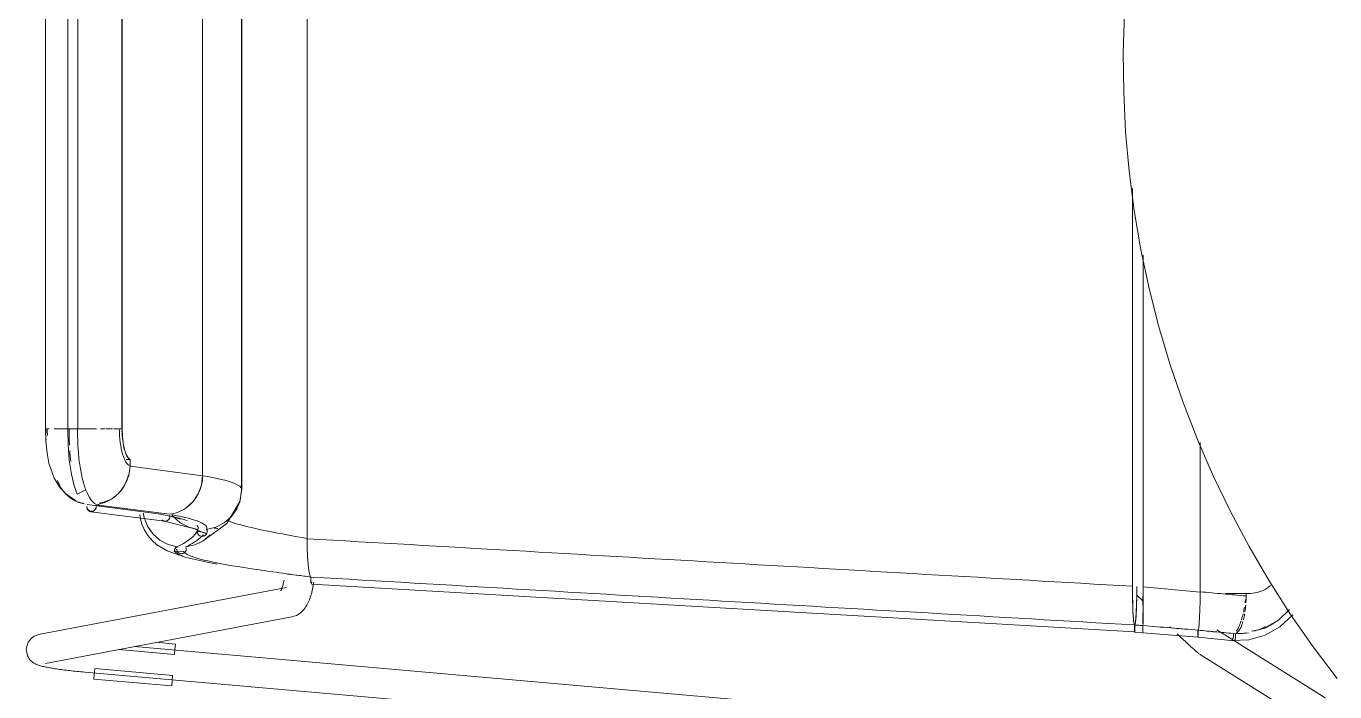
# Model space of a CAD drawing. Header units: millimetres. Extents: x 155927 to 317870, y -36033 to 97293.
# Drawn here: x 227236 to 227763, y 15404 to 15673 of the extents above; entities that cross this region are included whole.
import ezdxf

# ---------------------------------------------------------------- set-up
doc = ezdxf.new("R2010")
doc.units = ezdxf.units.MM
doc.header["$MEASUREMENT"] = 0
doc.layers.add('I-FURN', color=8, linetype='CONTINUOUS', lineweight=9)

msp = doc.modelspace()

# ---------------------------------------------------------------- linework, layer by layer
at = {"layer": 'I-FURN'}
for p, q in [((227349.13, 15849.46), (227349.13, 15466.06)), ((227349.13, 15466.06), (227349.13, 15849.46)), ((227322.63, 15830.15), (227322.63, 15485.37)), ((227322.63, 15485.37), (227322.63, 15830.15)), ((227307.03, 15824.12), (227307.03, 15491.4)), ((227307.03, 15491.4), (227307.03, 15824.12)), ((227243.66, 15805.19), (227243.66, 15510.33)), ((227252.7, 15805.19), (227252.7, 15510.33)), ((227256.66, 15510.33), (227256.66, 15805.19)), ((227274.5, 15805.19), (227274.5, 15510.33)), ((227274.56, 15510.33), (227274.56, 15805.19)), ((227322.78, 15485.91), (227322.78, 15790.71)), ((227678.68, 15678.07), (227678.19, 15662.08)), ((227678.19, 15662.08), (227678.34, 15646.08)), ((227678.34, 15646.08), (227679.12, 15630.1)), ((227679.12, 15630.1), (227680.55, 15614.17)), ((227680.55, 15614.17), (227682.61, 15598.3)), ((227681.86, 15607.38), (227681.86, 15446.81)), ((227681.86, 15446.81), (227681.86, 15607.38)), ((227682.61, 15598.3), (227685.31, 15582.53)), ((227685.31, 15582.53), (227688.63, 15566.88)), ((227686.18, 15580.29), (227686.18, 15446.55)), ((227686.18, 15446.55), (227686.18, 15580.29)), ((227688.63, 15566.88), (227692.57, 15551.37)), ((227692.57, 15551.37), (227697.14, 15536.04)), ((227697.14, 15536.04), (227702.31, 15520.9)), ((227702.31, 15520.9), (227708.08, 15505.98)), ((227243.66, 15510.33), (227243.83, 15510.33)), ((227243.66, 15510.33), (227243.77, 15505.3)), ((227245.15, 15510.33), (227243.68, 15510.33)), ((227249.76, 15510.33), (227247.18, 15510.33)), ((227249.92, 15510.33), (227252.94, 15510.33)), ((227252.94, 15510.33), (227249.93, 15510.33)), ((227256.55, 15510.33), (227252.7, 15510.33)), ((227252.7, 15510.33), (227252.79, 15503.79)), ((227252.7, 15510.33), (227252.77, 15510.33)), ((227252.77, 15510.33), (227252.97, 15510.33)), ((227252.97, 15510.33), (227253.27, 15510.33)), ((227253.27, 15510.33), (227253.66, 15510.33)), ((227253.66, 15510.33), (227254.11, 15510.33)), ((227254.11, 15510.33), (227254.61, 15510.33)), ((227254.61, 15510.33), (227255.1, 15510.33)), ((227255.1, 15510.33), (227255.58, 15510.33)), ((227255.58, 15510.33), (227256, 15510.33)), ((227256, 15510.33), (227256.33, 15510.33)), ((227256.33, 15510.33), (227256.55, 15510.33)), ((227256.63, 15510.33), (227260.44, 15510.33)), ((227260.45, 15510.33), (227256.63, 15510.33)), ((227264.2, 15510.33), (227260.64, 15510.33)), ((227267.67, 15510.33), (227265.83, 15510.33)), ((227270.65, 15510.33), (227268.19, 15510.33)), ((227272.98, 15510.33), (227271.24, 15510.33)), ((227274.67, 15507.3), (227274.56, 15510.33)), ((227274.99, 15504.45), (227274.67, 15507.3)), ((227708.08, 15505.98), (227714.45, 15491.3)), ((227243.77, 15505.3), (227244.28, 15500.48)), ((227244.28, 15500.48), (227245.07, 15496.45)), ((227252.79, 15503.79), (227253.28, 15497.67)), ((227275.5, 15501.95), (227274.99, 15504.45)), ((227276.17, 15499.97), (227275.5, 15501.95)), ((227709.15, 15444.6), (227709.15, 15504.72)), ((227709.15, 15504.72), (227709.15, 15444.6)), ((227245.07, 15496.45), (227247.2, 15490.4)), ((227253.28, 15497.67), (227254.13, 15492.05)), ((227276.16, 15497.98), (227277.82, 15497.98)), ((227276.96, 15498.62), (227276.17, 15499.97)), ((227277.82, 15497.98), (227276.96, 15498.62)), ((227277.75, 15495.26), (227277.82, 15497.98)), ((227307.03, 15491.4), (227277.75, 15495.26)), ((227247.2, 15490.4), (227249.59, 15486.52)), ((227254.13, 15492.05), (227255.22, 15487.36)), ((227306.55, 15487.63), (227307.03, 15491.4)), ((227714.45, 15491.3), (227721.4, 15476.89)), ((227249.59, 15486.52), (227251.88, 15484.04)), ((227255.22, 15487.36), (227256.39, 15483.91)), ((227256.39, 15483.91), (227259.93, 15485.66)), ((227305.24, 15484.09), (227306.55, 15487.63)), ((227322.78, 15485.91), (227321.98, 15480.87)), ((227322.63, 15485.37), (227322.15, 15481.58)), ((227322.16, 15481.58), (227322.63, 15485.37)), ((227251.88, 15484.04), (227255.78, 15481.36)), ((227255.78, 15481.36), (227255.98, 15481.27)), ((227260.41, 15479.72), (227290.11, 15475.88)), ((227263.94, 15479.27), (227266.38, 15478.95)), ((227263.95, 15479.7), (227293.65, 15475.86)), ((227300.42, 15478.49), (227303.16, 15480.98)), ((227303.16, 15480.98), (227305.24, 15484.09)), ((227321.91, 15480.72), (227316.8, 15472.07)), ((227321.98, 15480.87), (227320.61, 15477.69)), ((227322.15, 15481.58), (227320.78, 15478.01)), ((227320.79, 15478.01), (227322.16, 15481.58)), ((227261.97, 15476.88), (227291.75, 15473.03)), ((227281.75, 15475.76), (227281.9, 15474.34)), ((227281.9, 15474.34), (227282.56, 15471.83)), ((227283.42, 15474.49), (227283.04, 15476.23)), ((227283.04, 15476.22), (227283.41, 15474.48)), ((227283.41, 15474.48), (227284.81, 15470.97)), ((227295.62, 15474.63), (227289.32, 15476)), ((227293.27, 15473.56), (227293.57, 15473.95)), ((227293.57, 15473.95), (227293.77, 15474.4)), ((227293.65, 15475.86), (227294.66, 15476.01)), ((227293.77, 15474.4), (227293.85, 15474.89)), ((227293.85, 15474.89), (227293.81, 15475.39)), ((227294.57, 15475.56), (227295.15, 15474.87)), ((227295.15, 15474.87), (227298.02, 15472.36)), ((227298.05, 15473.87), (227295.62, 15474.63)), ((227318.61, 15474.87), (227315.74, 15472.37)), ((227315.75, 15472.36), (227318.62, 15474.87)), ((227320.78, 15478.01), (227318.61, 15474.87)), ((227318.62, 15474.87), (227320.79, 15478.01)), ((227721.4, 15476.89), (227728.91, 15462.77)), ((227282.56, 15471.83), (227283.58, 15469.47)), ((227283.58, 15469.47), (227284.96, 15467.27)), ((227284.81, 15470.97), (227286.98, 15467.88)), ((227290.68, 15473.56), (227291.07, 15473.27)), ((227291.07, 15473.27), (227291.51, 15473.08)), ((227291.51, 15473.08), (227291.98, 15473.01)), ((227291.67, 15473.04), (227303.28, 15470.07)), ((227291.98, 15473.01), (227292.45, 15473.08)), ((227292.45, 15473.08), (227292.89, 15473.27)), ((227292.89, 15473.27), (227293.27, 15473.56)), ((227298.02, 15472.36), (227301.42, 15470.61)), ((227301.42, 15470.61), (227305.13, 15469.72)), ((227303.28, 15470.07), (227308.61, 15467.9)), ((227304.85, 15469.04), (227308.74, 15468.2)), ((227304.93, 15468.75), (227304.97, 15469.25)), ((227304.97, 15469.25), (227304.93, 15468.75)), ((227305.01, 15468.26), (227304.93, 15468.75)), ((227304.93, 15468.75), (227305.01, 15468.26)), ((227304.97, 15469.25), (227305.13, 15469.72)), ((227305.13, 15469.72), (227304.97, 15469.25)), ((227316.8, 15472.07), (227307.26, 15465.08)), ((227308.63, 15469.72), (227308.8, 15469.25)), ((227308.64, 15469.72), (227312.35, 15470.61)), ((227308.8, 15469.25), (227308.64, 15469.72)), ((227308.84, 15468.75), (227308.75, 15468.26)), ((227308.76, 15468.26), (227308.84, 15468.75)), ((227308.8, 15469.25), (227308.84, 15468.75)), ((227308.84, 15468.75), (227308.8, 15469.25)), ((227315.74, 15472.37), (227312.35, 15470.62)), ((227312.35, 15470.61), (227315.75, 15472.36)), ((227284.96, 15467.27), (227286.64, 15465.29)), ((227286.64, 15465.29), (227288.61, 15463.55)), ((227286.98, 15467.88), (227289.81, 15465.4)), ((227288.61, 15463.55), (227292.72, 15461.05)), ((227289.81, 15465.4), (227293.13, 15463.66)), ((227293.13, 15463.66), (227296.76, 15462.76)), ((227296.76, 15462.76), (227294.61, 15463.19)), ((227303.86, 15463.5), (227300.25, 15462.71)), ((227300.25, 15462.71), (227303.86, 15463.49)), ((227307.18, 15465.14), (227303.86, 15463.5)), ((227303.86, 15463.49), (227307.19, 15465.13)), ((227305.22, 15467.81), (227305.01, 15468.26)), ((227305.01, 15468.26), (227305.21, 15467.81)), ((227305.21, 15467.81), (227305.53, 15467.42)), ((227305.53, 15467.43), (227305.22, 15467.81)), ((227307.26, 15465.08), (227305.51, 15464.19)), ((227305.93, 15467.13), (227305.53, 15467.43)), ((227305.53, 15467.42), (227305.93, 15467.13)), ((227306.39, 15466.95), (227305.93, 15467.13)), ((227305.93, 15467.13), (227306.39, 15466.94)), ((227306.88, 15466.88), (227306.39, 15466.95)), ((227306.39, 15466.94), (227306.88, 15466.87)), ((227307.37, 15466.95), (227306.88, 15466.88)), ((227306.88, 15466.87), (227307.37, 15466.94)), ((227310.02, 15467.54), (227307.19, 15465.14)), ((227307.19, 15465.13), (227310.02, 15467.53)), ((227307.84, 15467.13), (227307.37, 15466.95)), ((227307.37, 15466.94), (227307.84, 15467.13)), ((227308.24, 15467.43), (227307.84, 15467.13)), ((227307.84, 15467.13), (227308.24, 15467.42)), ((227308.55, 15467.81), (227308.24, 15467.43)), ((227308.24, 15467.42), (227308.55, 15467.81)), ((227308.75, 15468.26), (227308.55, 15467.81)), ((227308.55, 15467.81), (227308.76, 15468.26)), ((227349.13, 15466.06), (227349.19, 15462.29)), ((227349.19, 15462.29), (227349.13, 15465.98)), ((227292.72, 15461.05), (227300.35, 15458.38)), ((227295.84, 15461.85), (227295.52, 15460.68)), ((227295.52, 15460.68), (227299.37, 15460.88)), ((227296.55, 15461.79), (227296.63, 15461.3)), ((227296.63, 15461.3), (227296.56, 15461.79)), ((227296.6, 15462.29), (227296.76, 15462.76)), ((227296.76, 15462.76), (227296.6, 15462.29)), ((227296.83, 15460.84), (227296.63, 15461.3)), ((227296.63, 15461.3), (227296.82, 15460.84)), ((227296.82, 15460.84), (227297.13, 15460.45)), ((227297.13, 15460.45), (227296.83, 15460.84)), ((227297.53, 15460.15), (227297.13, 15460.45)), ((227297.13, 15460.45), (227297.53, 15460.15)), ((227297.98, 15459.96), (227297.53, 15460.15)), ((227297.53, 15460.15), (227297.98, 15459.96)), ((227298.46, 15459.89), (227297.98, 15459.96)), ((227297.98, 15459.96), (227298.46, 15459.88)), ((227298.95, 15459.95), (227298.46, 15459.89)), ((227298.46, 15459.88), (227298.95, 15459.94)), ((227299.41, 15460.13), (227298.95, 15459.95)), ((227298.95, 15459.94), (227299.41, 15460.12)), ((227299.81, 15460.42), (227299.41, 15460.13)), ((227299.41, 15460.12), (227299.81, 15460.41)), ((227300.13, 15460.79), (227299.81, 15460.42)), ((227299.81, 15460.41), (227300.13, 15460.79)), ((227300.34, 15461.24), (227300.13, 15460.79)), ((227300.13, 15460.79), (227300.34, 15461.24)), ((227300.25, 15462.71), (227300.4, 15462.23)), ((227300.4, 15462.23), (227300.25, 15462.71)), ((227300.43, 15461.73), (227300.34, 15461.24)), ((227300.34, 15461.24), (227300.43, 15461.73)), ((227300.35, 15458.38), (227308.87, 15456.49)), ((227300.4, 15462.23), (227300.43, 15461.73)), ((227300.43, 15461.73), (227300.4, 15462.23)), ((227349.19, 15462.29), (227349.34, 15458.76)), ((227349.34, 15458.76), (227349.19, 15462.23)), ((227349.34, 15458.76), (227349.58, 15455.65)), ((227349.58, 15455.65), (227349.34, 15458.71)), ((227728.91, 15462.77), (227736.99, 15448.96)), ((227308.87, 15456.49), (227312.93, 15455.75)), ((227349.58, 15455.65), (227349.89, 15453.16)), ((227349.89, 15453.16), (227349.58, 15455.62)), ((227349.89, 15453.16), (227350.26, 15451.41)), ((227350.26, 15451.41), (227349.89, 15453.15)), ((227339.32, 15447.06), (227339.43, 15447.45)), ((227339.43, 15447.45), (227339.54, 15447.88)), ((227339.54, 15447.88), (227339.64, 15448.32)), ((227339.64, 15448.32), (227339.74, 15448.79)), ((227339.74, 15448.79), (227339.84, 15449.28)), ((227350.66, 15450.51), (227350.26, 15451.41)), ((227350.26, 15451.41), (227350.66, 15450.51)), ((227350.66, 15450.51), (227350.64, 15450.04)), ((227350.64, 15450.04), (227350.66, 15450.51)), ((227350.64, 15450.04), (227350.64, 15449.54)), ((227350.64, 15449.54), (227350.64, 15450.04)), ((227350.64, 15449.54), (227350.65, 15449.05)), ((227350.64, 15449.05), (227350.64, 15449.54)), ((227350.67, 15448.59), (227350.64, 15449.05)), ((227350.65, 15449.05), (227350.67, 15448.6)), ((227350.67, 15448.6), (227350.7, 15448.21)), ((227350.7, 15448.21), (227350.67, 15448.59)), ((227350.7, 15448.21), (227350.74, 15447.91)), ((227350.74, 15447.91), (227350.7, 15448.21)), ((227350.85, 15447.65), (227350.9, 15447.71)), ((227350.9, 15447.7), (227350.85, 15447.64)), ((227682.76, 15428.36), (227350.85, 15447.64)), ((227350.95, 15447.89), (227350.99, 15448.18)), ((227351, 15448.18), (227350.95, 15447.89)), ((227350.99, 15448.18), (227351.03, 15448.56)), ((227351.03, 15448.56), (227351, 15448.18)), ((227351.63, 15447.06), (227351.76, 15447.75)), ((227351.76, 15447.75), (227351.87, 15448.45)), ((227736.99, 15448.96), (227745.61, 15435.48)), ((227340.77, 15446.24), (227241.48, 15427.43)), ((227338.54, 15445.02), (227338.55, 15445.05)), ((227338.55, 15445.05), (227338.6, 15445.12)), ((227338.6, 15445.12), (227338.64, 15445.21)), ((227338.64, 15445.21), (227338.72, 15445.36)), ((227338.72, 15445.36), (227338.8, 15445.55)), ((227338.8, 15445.55), (227338.9, 15445.79)), ((227338.9, 15445.79), (227339, 15446.06)), ((227339, 15446.06), (227339.11, 15446.36)), ((227339.11, 15446.36), (227339.22, 15446.69)), ((227339.22, 15446.69), (227339.32, 15447.06)), ((227350.28, 15441.96), (227350.49, 15442.56)), ((227350.49, 15442.56), (227350.68, 15443.16)), ((227350.68, 15443.16), (227350.87, 15443.78)), ((227350.87, 15443.78), (227351.04, 15444.41)), ((227351.04, 15444.41), (227351.2, 15445.05)), ((227351.2, 15445.05), (227351.35, 15445.71)), ((227351.35, 15445.71), (227351.5, 15446.37)), ((227351.5, 15446.37), (227351.63, 15447.06)), ((227681.86, 15446.81), (227681.89, 15443.02)), ((227681.89, 15443.02), (227681.97, 15439.46)), ((227683.5, 15443.32), (227686.17, 15440.75)), ((227683.54, 15439.47), (227683.62, 15443.02)), ((227683.62, 15443.02), (227683.65, 15446.7)), ((227686.06, 15439.2), (227686.05, 15442.75)), ((227686.05, 15442.75), (227686.06, 15439.2)), ((227686.18, 15442.76), (227686.17, 15439.19)), ((227686.17, 15439.19), (227686.18, 15442.76)), ((227686.18, 15446.55), (227686.18, 15442.76)), ((227686.18, 15442.76), (227686.18, 15446.55)), ((227709.12, 15440.84), (227709.15, 15444.6)), ((227709.15, 15444.48), (227709.12, 15440.84)), ((227719.19, 15443.9), (227728.94, 15443.9)), ((227727.7, 15443.95), (227727.7, 15442.9)), ((227346.96, 15436.5), (227347.48, 15437.03)), ((227347.48, 15437.03), (227347.93, 15437.56)), ((227347.93, 15437.56), (227348.33, 15438.09)), ((227348.33, 15438.09), (227348.69, 15438.63)), ((227348.69, 15438.63), (227349.01, 15439.17)), ((227349.01, 15439.17), (227349.3, 15439.7)), ((227349.3, 15439.7), (227349.58, 15440.25)), ((227349.58, 15440.25), (227349.83, 15440.81)), ((227349.83, 15440.81), (227350.06, 15441.38)), ((227350.06, 15441.38), (227350.28, 15441.96)), ((227681.97, 15439.46), (227682.09, 15436.33)), ((227683.42, 15436.35), (227683.54, 15439.47)), ((227686.17, 15439.19), (227686.16, 15436.06)), ((227686.16, 15436.06), (227686.17, 15439.19)), ((227708.93, 15434.21), (227709.05, 15437.31)), ((227709.04, 15437.24), (227708.93, 15434.2)), ((227709.12, 15440.75), (227709.05, 15437.3)), ((227709.05, 15437.31), (227709.12, 15440.74)), ((227740.77, 15433.19), (227745.23, 15437.44)), ((227243.71, 15415.64), (227343, 15434.45)), ((227343, 15434.45), (227343.99, 15434.71)), ((227343.99, 15434.71), (227344.88, 15435.07)), ((227344.88, 15435.07), (227345.67, 15435.51)), ((227345.67, 15435.51), (227346.36, 15436)), ((227346.36, 15436), (227346.96, 15436.5)), ((227682.09, 15436.33), (227682.25, 15433.83)), ((227682.25, 15433.83), (227682.45, 15432.08)), ((227682.45, 15432.08), (227682.66, 15431.19)), ((227682.86, 15431.2), (227683.07, 15432.1)), ((227683.07, 15432.1), (227683.26, 15433.85)), ((227683.26, 15433.85), (227683.42, 15436.35)), ((227686.08, 15433.58), (227686.07, 15436.07)), ((227686.07, 15436.07), (227686.08, 15433.57)), ((227686.09, 15431.83), (227686.08, 15433.58)), ((227686.08, 15433.57), (227686.09, 15431.82)), ((227686.14, 15431.81), (227686.12, 15430.92)), ((227686.12, 15430.92), (227686.14, 15431.8)), ((227686.15, 15433.55), (227686.14, 15431.81)), ((227686.14, 15431.8), (227686.15, 15433.55)), ((227686.15, 15433.55), (227686.16, 15436.06)), ((227686.16, 15436.05), (227686.15, 15433.56)), ((227708.6, 15429.99), (227708.78, 15431.73)), ((227708.78, 15431.71), (227708.6, 15429.99)), ((227708.78, 15431.73), (227708.93, 15434.21)), ((227708.93, 15434.17), (227708.78, 15431.73)), ((227734.94, 15429.82), (227740.77, 15433.19)), ((227741.35, 15430.5), (227746.5, 15435.25)), ((227745.61, 15435.48), (227754.77, 15422.36)), ((227238.04, 15425.87), (227239.12, 15426.62)), ((227239.12, 15426.62), (227239.92, 15426.99)), ((227239.92, 15426.99), (227240.54, 15427.2)), ((227240.54, 15427.2), (227241.06, 15427.34)), ((227241.06, 15427.34), (227241.48, 15427.43)), ((227682.66, 15431.19), (227682.65, 15430.72)), ((227682.65, 15430.72), (227682.65, 15430.22)), ((227682.65, 15430.22), (227682.65, 15429.73)), ((227682.65, 15429.73), (227682.66, 15429.28)), ((227682.66, 15429.28), (227682.68, 15428.9)), ((227682.68, 15428.9), (227682.7, 15428.61)), ((227682.7, 15428.61), (227682.73, 15428.42)), ((227682.73, 15428.42), (227682.76, 15428.36)), ((227682.76, 15428.36), (227682.79, 15428.42)), ((227682.76, 15428.35), (227686.12, 15428.08)), ((227682.79, 15428.42), (227682.81, 15428.61)), ((227682.81, 15428.61), (227682.83, 15428.91)), ((227682.83, 15428.91), (227682.85, 15429.29)), ((227682.85, 15429.29), (227682.86, 15429.74)), ((227682.87, 15430.73), (227682.86, 15431.2)), ((227682.86, 15429.74), (227682.87, 15430.23)), ((227682.87, 15430.23), (227682.87, 15430.73)), ((227686.11, 15430.46), (227686.11, 15430.93)), ((227686.11, 15430.93), (227686.11, 15430.45)), ((227686.11, 15429.96), (227686.11, 15430.46)), ((227686.11, 15430.45), (227686.11, 15429.96)), ((227686.11, 15429.47), (227686.11, 15429.96)), ((227686.11, 15429.96), (227686.11, 15429.47)), ((227686.11, 15429.02), (227686.11, 15429.47)), ((227686.11, 15429.47), (227686.11, 15429.01)), ((227686.11, 15428.64), (227686.11, 15429.02)), ((227686.11, 15429.01), (227686.11, 15428.63)), ((227686.11, 15428.34), (227686.11, 15428.64)), ((227686.11, 15428.63), (227686.11, 15428.34)), ((227686.11, 15428.15), (227686.11, 15428.34)), ((227686.11, 15428.34), (227686.11, 15428.15)), ((227686.12, 15428.08), (227686.11, 15428.15)), ((227686.11, 15428.15), (227686.12, 15428.08)), ((227686.12, 15430.92), (227686.12, 15430.45)), ((227686.12, 15430.45), (227686.12, 15430.92)), ((227686.12, 15430.45), (227686.12, 15429.95)), ((227686.12, 15429.95), (227686.12, 15430.45)), ((227686.12, 15429.95), (227686.12, 15429.46)), ((227686.12, 15429.46), (227686.12, 15429.95)), ((227686.12, 15429.46), (227686.12, 15429.01)), ((227686.12, 15429.01), (227686.12, 15429.46)), ((227686.12, 15429.01), (227686.12, 15428.63)), ((227686.12, 15428.63), (227686.12, 15429.01)), ((227686.12, 15428.63), (227686.12, 15428.34)), ((227686.12, 15428.33), (227686.12, 15428.63)), ((227686.12, 15428.34), (227686.12, 15428.15)), ((227686.12, 15428.15), (227686.12, 15428.33)), ((227686.12, 15428.15), (227686.12, 15428.08)), ((227686.12, 15428.08), (227686.12, 15428.15)), ((227708.32, 15426.26), (227686.12, 15428.08)), ((227697.36, 15429.98), (227696.85, 15430.47)), ((227700.33, 15427.17), (227699.85, 15427.63)), ((227700.81, 15426.72), (227700.33, 15427.17)), ((227701.28, 15426.28), (227700.81, 15426.72)), ((227701.74, 15425.85), (227701.28, 15426.28)), ((227708.22, 15428.62), (227708.21, 15428.12)), ((227708.21, 15428.12), (227708.22, 15428.62)), ((227708.21, 15428.12), (227708.22, 15427.63)), ((227708.22, 15427.63), (227708.21, 15428.12)), ((227708.22, 15429.09), (227708.22, 15428.62)), ((227708.22, 15428.62), (227708.22, 15429.09)), ((227708.22, 15427.63), (227708.23, 15427.18)), ((227708.23, 15427.18), (227708.22, 15427.63)), ((227708.25, 15426.8), (227708.27, 15426.5)), ((227708.27, 15426.51), (227708.25, 15426.8)), ((227708.29, 15426.32), (227708.27, 15426.51)), ((227708.27, 15426.5), (227708.29, 15426.32)), ((227708.29, 15426.32), (227708.32, 15426.25)), ((227708.32, 15426.26), (227708.29, 15426.32)), ((227708.34, 15426.32), (227708.32, 15426.26)), ((227708.32, 15426.25), (227708.34, 15426.32)), ((227722.81, 15424.83), (227708.32, 15426.25)), ((227708.34, 15426.32), (227708.37, 15426.51)), ((227708.37, 15426.51), (227708.39, 15426.81)), ((227708.39, 15426.81), (227708.37, 15426.52)), ((227708.4, 15427.2), (227708.39, 15426.81)), ((227708.39, 15426.81), (227708.4, 15427.19)), ((227708.42, 15427.65), (227708.4, 15427.2)), ((227708.4, 15427.19), (227708.42, 15427.64)), ((227708.41, 15429.1), (227708.6, 15429.99)), ((227708.6, 15429.99), (227708.41, 15429.11)), ((227708.41, 15429.11), (227708.42, 15428.64)), ((227708.42, 15428.63), (227708.41, 15429.1)), ((227708.42, 15428.64), (227708.42, 15428.14)), ((227708.42, 15428.13), (227708.42, 15428.63)), ((227708.42, 15428.14), (227708.42, 15427.65)), ((227708.42, 15427.64), (227708.42, 15428.13)), ((227722.4, 15425.13), (227715.95, 15429.17)), ((227728.82, 15425.24), (227735.34, 15427.11)), ((227735.34, 15427.11), (227741.35, 15430.5)), ((227236.72, 15424.29), (227235.88, 15421.54)), ((227235.88, 15421.54), (227236.37, 15418.78)), ((227236.72, 15424.29), (227238.04, 15425.87)), ((227273.21, 15421.24), (227295.69, 15419.26)), ((227703.93, 15385.17), (227279.58, 15422.45)), ((227296.06, 15423.5), (227288.17, 15424.19)), ((227295.88, 15421.45), (227295.7, 15419.39)), ((227296.06, 15423.5), (227295.88, 15421.45)), ((227702.19, 15425.43), (227701.74, 15425.85)), ((227702.64, 15425.01), (227702.19, 15425.43)), ((227703.07, 15424.61), (227702.64, 15425.01)), ((227703.5, 15424.22), (227703.07, 15424.61)), ((227703.91, 15423.84), (227703.5, 15424.22)), ((227704.31, 15423.47), (227703.91, 15423.84)), ((227704.7, 15423.11), (227704.31, 15423.47)), ((227705.08, 15422.77), (227704.7, 15423.11)), ((227705.45, 15422.44), (227705.08, 15422.77)), ((227705.8, 15422.13), (227705.45, 15422.44)), ((227706.13, 15421.82), (227705.8, 15422.13)), ((227706.46, 15421.54), (227706.13, 15421.82)), ((227706.76, 15421.27), (227706.46, 15421.54)), ((227707.06, 15421.01), (227706.76, 15421.27)), ((227707.34, 15420.76), (227707.06, 15421.01)), ((227721.91, 15424.95), (227728.82, 15425.24)), ((227759.54, 15401.87), (227722.77, 15424.9)), ((227754.77, 15422.36), (227764.44, 15409.62)), ((227236.37, 15418.78), (227237.41, 15417.13)), ((227237.41, 15417.13), (227238.32, 15416.27)), ((227238.32, 15416.27), (227239.02, 15415.79)), ((227239.02, 15415.79), (227239.58, 15415.49)), ((227707.6, 15420.54), (227707.34, 15420.76)), ((227707.86, 15420.32), (227707.6, 15420.54)), ((227708.1, 15420.12), (227707.86, 15420.32)), ((227708.33, 15419.93), (227708.1, 15420.12)), ((227708.55, 15419.75), (227708.33, 15419.93)), ((227708.77, 15419.58), (227708.55, 15419.75)), ((227709, 15419.4), (227708.77, 15419.58)), ((227709.26, 15419.22), (227709, 15419.4)), ((227709.58, 15419), (227709.26, 15419.22)), ((227709.58, 15419), (227753.17, 15391.7)), ((227239.58, 15415.49), (227240.05, 15415.27)), ((227240.05, 15415.27), (227240.48, 15415.1)), ((227240.48, 15415.1), (227240.89, 15414.96)), ((227240.89, 15414.96), (227241.28, 15414.84)), ((227241.28, 15414.84), (227241.68, 15414.72)), ((227241.68, 15414.72), (227242.08, 15414.61)), ((227242.08, 15414.61), (227242.49, 15414.51)), ((227242.49, 15414.51), (227242.92, 15414.41)), ((227242.92, 15414.41), (227243.36, 15414.31)), ((227243.36, 15414.31), (227243.82, 15414.22)), ((227243.82, 15414.22), (227244.3, 15414.12)), ((227244.3, 15414.12), (227244.8, 15414.02)), ((227244.8, 15414.02), (227245.31, 15413.93)), ((227245.31, 15413.93), (227245.84, 15413.84)), ((227245.84, 15413.84), (227246.4, 15413.74)), ((227246.4, 15413.74), (227246.96, 15413.65)), ((227246.96, 15413.65), (227247.55, 15413.56)), ((227247.55, 15413.56), (227248.15, 15413.47)), ((227248.15, 15413.47), (227248.77, 15413.38)), ((227248.77, 15413.38), (227249.41, 15413.29)), ((227249.41, 15413.29), (227250.06, 15413.2)), ((227250.06, 15413.2), (227250.72, 15413.11)), ((227250.72, 15413.11), (227251.39, 15413.03)), ((227251.39, 15413.03), (227252.08, 15412.94)), ((227252.08, 15412.94), (227252.78, 15412.86)), ((227252.78, 15412.86), (227253.49, 15412.77)), ((227253.49, 15412.77), (227254.21, 15412.69)), ((227254.21, 15412.69), (227254.93, 15412.61)), ((227254.93, 15412.61), (227255.67, 15412.53)), ((227255.67, 15412.53), (227256.41, 15412.46)), ((227256.41, 15412.46), (227257.15, 15412.38)), ((227257.15, 15412.38), (227257.9, 15412.31)), ((227257.9, 15412.31), (227258.65, 15412.24)), ((227258.65, 15412.24), (227259.4, 15412.17)), ((227259.4, 15412.17), (227259.56, 15412.16)), ((227259.56, 15412.16), (227702.88, 15373.21)), ((227263.17, 15409.34), (227263.35, 15411.39)), ((227263.35, 15411.39), (227263.53, 15413.45)), ((227294.95, 15410.82), (227263.54, 15413.58)), ((227294.94, 15410.69), (227294.76, 15408.63)), ((227294.58, 15406.58), (227263.17, 15409.34)), ((227294.76, 15408.63), (227294.58, 15406.58))]:
    msp.add_line(p, q, dxfattribs=at)
for centre, major_axis, ratio, start_param, end_param in [((227247.94, 15510.33), (0, -12.4), 0.287441, 4.712389, 4.932602), ((227259.41, 15510.33), (-15.75, 0), 0.000004, 2.669107, 2.851347), ((227291.96, 15491.53), (0, 15.78), 0.955139, 3.737469, 4.704147), ((227291.98, 15474.98), (0, 1.96), 0.955139, 2.379629, 4.923331), ((227291.96, 15491.53), (0, 15.78), 0.955139, 3.254129, 3.495629), ((227291.96, 15491.53), (0, 15.78), 0.955139, 3.495799, 3.737346)]:
    msp.add_ellipse(centre, major_axis=major_axis, ratio=ratio, start_param=start_param, end_param=end_param, dxfattribs=at)
for points in [[(227243.94, 15505.73), (227243.81, 15507.2), (227243.75, 15508.76), (227243.75, 15510.33)], [(227253.34, 15503.73), (227253.23, 15505.92), (227253.19, 15508.12), (227253.23, 15510.33)], [(227277.74, 15495.51), (227277.18, 15495.64), (227276.08, 15496.58), (227274.69, 15499.91), (227273.73, 15504.7), (227273.47, 15508.44), (227273.44, 15510.33)], [(227274.51, 15509.5), (227274.57, 15506.72), (227274.93, 15504.17), (227275.45, 15501.96)], [(227253.91, 15497.18), (227253.73, 15498.59), (227253.56, 15500.04), (227253.45, 15501.52)], [(227263.95, 15479.7), (227265.19, 15479.85), (227267.57, 15480.43), (227270.91, 15482.19), (227273.75, 15484.72), (227275.94, 15487.87), (227277.35, 15491.47), (227277.71, 15493.97), (227277.75, 15495.26)], [(227263.96, 15479.9), (227263.23, 15480.26), (227261.83, 15481.57), (227260.56, 15484.03), (227259.99, 15485.49)], [(227322.63, 15485.37), (227322.73, 15485.55), (227322.78, 15485.73), (227322.78, 15485.91)], [(227259.08, 15480.17), (227258.39, 15480.33), (227257.7, 15480.53), (227257.04, 15480.79)], [(227269.46, 15481.68), (227268.2, 15480.99), (227266.84, 15480.58), (227265.46, 15480.25)], [(227300.98, 15473.25), (227299.08, 15473.91), (227296.28, 15474.57), (227293.23, 15475.23)], [(227305.13, 15469.72), (227305.42, 15470.26), (227305.28, 15470.81), (227304.71, 15471.35)], [(227313.1, 15470.11), (227312.63, 15470.16), (227312.16, 15470.22), (227311.7, 15470.28)], [(227515.37, 15456.4), (227459.91, 15459.59), (227404.49, 15462.79), (227349.13, 15465.98)], [(227681.86, 15446.81), (227626.34, 15450), (227570.81, 15453.2), (227515.37, 15456.4)], [(227350.65, 15450.53), (227347.52, 15450.92), (227344.36, 15451.32), (227341.25, 15451.71)], [(227350.66, 15450.51), (227405.9, 15447.29), (227516.49, 15440.85), (227627.25, 15434.41), (227682.66, 15431.19)], [(227697.67, 15445.51), (227693.84, 15445.86), (227690.01, 15446.2), (227686.18, 15446.55)], [(227709.15, 15444.48), (227705.33, 15444.83), (227701.5, 15445.17), (227697.67, 15445.51)], [(227727.7, 15442.9), (227724.67, 15443.16), (227718.53, 15443.7), (227712.28, 15444.29), (227709.15, 15444.6)], [(227727.7, 15442.9), (227727.69, 15441.95), (227727.66, 15441.03), (227727.6, 15440.12)], [(227729.22, 15443.9), (227728.71, 15443.89), (227728.2, 15443.91), (227727.7, 15443.95)], [(227726.63, 15436.38), (227726.77, 15437.03), (227726.91, 15437.69), (227727.03, 15438.37)], [(227727.53, 15439.19), (227727.46, 15438.29), (227727.35, 15437.4), (227727.23, 15436.55)], [(227727.28, 15440.07), (227727.35, 15440.54), (227727.4, 15441.01), (227727.45, 15441.49)], [(227745.21, 15437.49), (227744.83, 15437.04), (227744.44, 15436.58), (227744.04, 15436.12)], [(227726.42, 15432.65), (227726.16, 15431.73), (227725.56, 15430.09), (227724.51, 15428.38), (227723.76, 15427.81), (227723.36, 15427.67)], [(227724.79, 15430.5), (227725.09, 15431.13), (227725.36, 15431.88), (227725.63, 15432.7)], [(227725.78, 15433.12), (227726.03, 15433.92), (227726.26, 15434.8), (227726.48, 15435.72)], [(227727.1, 15435.7), (227726.95, 15434.86), (227726.79, 15434.05), (227726.6, 15433.31)], [(227686.12, 15430.92), (227685.55, 15430.97), (227684.39, 15431.05), (227683.23, 15431.14), (227682.66, 15431.19)], [(227682.86, 15431.2), (227682.87, 15430.6), (227682.87, 15429.1), (227682.79, 15428.35), (227682.76, 15428.35)], [(227686.11, 15430.93), (227685.57, 15430.97), (227684.48, 15431.06), (227683.4, 15431.15), (227682.86, 15431.2)], [(227686.12, 15430.92), (227689.84, 15430.62), (227697.28, 15430.01), (227704.7, 15429.41), (227708.41, 15429.11)], [(227723.36, 15427.67), (227720.92, 15427.91), (227715.97, 15428.38), (227710.94, 15428.86), (227708.41, 15429.1)], [(227715.31, 15428.38), (227713.02, 15428.61), (227710.72, 15428.84), (227708.41, 15429.07)], [(227722.06, 15425.01), (227722.11, 15425.06), (227722.2, 15425.18), (227722.33, 15425.47), (227722.45, 15425.86), (227722.54, 15426.32), (227722.61, 15426.81), (227722.64, 15427.31), (227722.64, 15427.62), (227722.63, 15427.77)], [(227723.72, 15428.68), (227724.04, 15429.09), (227724.37, 15429.61), (227724.68, 15430.25)], [(227724.2, 15427.71), (227725.09, 15427.72), (227725.99, 15427.78), (227726.88, 15427.89)], [(227728.65, 15428.01), (227727.41, 15427.82), (227726.16, 15427.78), (227724.89, 15427.78)]]:
    msp.add_open_spline(points, degree=3, dxfattribs=at)
for points, knots in [([(227259.93, 15485.66), (227259.38, 15487.09), (227258.39, 15490.42), (227257.29, 15496.48), (227256.66, 15503.34), (227256.59, 15507.99), (227256.63, 15510.33)], [0.3397465, 0.3397465, 0.3397465, 0.3397465, 0.5, 0.6666667, 0.8333333, 0.9999948, 0.9999948, 0.9999948, 0.9999948]), ([(227277.2, 15491.73), (227276.87, 15490.5), (227275.45, 15486.98), (227272.98, 15483.67), (227270.83, 15482.54)], [-0.8333333, -0.8333333, -0.8333333, -0.8333333, -0.6666667, -0.3333333, -0.3333333, -0.3333333, -0.3333333]), ([(227322.78, 15485.91), (227322.78, 15486.73), (227320.4, 15488.57), (227312.76, 15490.4), (227307.03, 15491.4)], [0.0892847, 0.0892847, 0.0892847, 0.0892847, 0.5, 1, 1, 1, 1]), ([(227248.5, 15489.47), (227248.69, 15488.95), (227249.26, 15487.6), (227250, 15486.35), (227250.53, 15485.62)], [0.260519, 0.260519, 0.260519, 0.260519, 0.3333333, 0.4544474, 0.4544474, 0.4544474, 0.4544474]), ([(227251.15, 15484.83), (227251.95, 15483.88), (227253.76, 15482.21), (227256.58, 15480.61), (227258.49, 15480.15), (227259.23, 15479.99)], [0.5, 0.5, 0.5, 0.5, 0.6666667, 0.8333333, 0.9365189, 0.9365189, 0.9365189, 0.9365189]), ([(227260.37, 15478.85), (227260.36, 15478.7), (227260.38, 15478.48), (227260.45, 15478.19), (227260.55, 15477.92), (227260.73, 15477.61), (227261.02, 15477.29), (227261.38, 15477.05), (227261.73, 15476.92), (227262.04, 15476.87), (227262.31, 15476.87), (227262.58, 15476.9), (227262.83, 15476.97), (227263.08, 15477.09), (227263.39, 15477.28), (227263.71, 15477.6), (227263.95, 15478), (227264.07, 15478.35), (227264.11, 15478.61), (227264.13, 15478.78), (227264.14, 15478.85)], [0.1111111, 0.1111111, 0.1111111, 0.1111111, 0.1666667, 0.1944444, 0.2222222, 0.2777778, 0.3333333, 0.3888889, 0.4444444, 0.4791667, 0.5138889, 0.5486111, 0.5833333, 0.6180556, 0.6527778, 0.7222222, 0.7916667, 0.8263889, 0.8611111, 0.8888889, 0.8888889, 0.8888889, 0.8888889]), ([(227264.04, 15478.45), (227264, 15478.33), (227263.91, 15478.1), (227263.63, 15477.69), (227263.08, 15477.23), (227262.21, 15476.98), (227261.43, 15477.21), (227260.92, 15477.6), (227260.62, 15477.99), (227260.43, 15478.44), (227260.39, 15478.77), (227260.38, 15478.94)], [-0.8125, -0.8125, -0.8125, -0.8125, -0.765625, -0.71875, -0.625, -0.5, -0.375, -0.3125, -0.25, -0.1875, -0.125, -0.125, -0.125, -0.125]), ([(227308.63, 15469.72), (227309.19, 15470.74), (227307.3, 15472.7), (227299.8, 15474.67), (227294.97, 15475.61)], [0, 0, 0, 0, 0.5, 0.9591547, 0.9591547, 0.9591547, 0.9591547]), ([(227296.76, 15462.76), (227299.16, 15463.92), (227302.59, 15466.01), (227304.38, 15468.1), (227304.85, 15469.04)], [0, 0, 0, 0, 0.5, 0.9025383, 0.9025383, 0.9025383, 0.9025383]), ([(227349.13, 15466.06), (227343.74, 15467.03), (227332.96, 15468.98), (227322.25, 15471.41), (227318.01, 15472.87), (227316.86, 15473.36)], [0, 0, 0, 0, 0.25, 0.5, 0.625, 0.625, 0.625, 0.625]), ([(227300.25, 15462.71), (227302.66, 15463.88), (227305.31, 15465.5), (227306.98, 15467.13), (227307.38, 15467.59)], [0, 0, 0, 0, 0.5, 0.6963068, 0.6963068, 0.6963068, 0.6963068]), ([(227298.97, 15458.99), (227298.34, 15459.22), (227295.43, 15460.48), (227295.21, 15461.74), (227296.76, 15462.76)], [0.6929173, 0.6929173, 0.6929173, 0.6929173, 0.75, 1, 1, 1, 1]), ([(227350.66, 15450.51), (227343.11, 15451.53), (227327.9, 15453.56), (227309.46, 15456.61), (227301.16, 15459.05), (227299.56, 15460.47), (227299.37, 15460.88)], [0, 0, 0, 0, 0.25, 0.5, 0.75, 0.8499411, 0.8499411, 0.8499411, 0.8499411]), ([(227682.66, 15431.19), (227682.51, 15431.47), (227682.3, 15432.85), (227682.08, 15436.21), (227681.96, 15439.38), (227681.88, 15442.98), (227681.86, 15445.53), (227681.86, 15446.81)], [-1, -1, -1, -1, -0.666667, -0.5, -0.333333, -0.166667, 0, 0, 0, 0]), ([(227683.65, 15446.7), (227683.65, 15444.18), (227683.59, 15440.41), (227683.43, 15436.23), (227683.21, 15432.88), (227683, 15431.49), (227682.86, 15431.2)], [-0.996036, -0.996036, -0.996036, -0.996036, -0.6666667, -0.5, -0.3333333, 0, 0, 0, 0]), ([(227737.59, 15447.06), (227736.69, 15446.29), (227733.69, 15444.37), (227730.08, 15443.74), (227727.7, 15443.95)], [0.5, 0.5, 0.5, 0.5, 0.6666667, 1, 1, 1, 1]), ([(227738.83, 15431.87), (227737.93, 15431.31), (227735.11, 15429.64), (227732.01, 15429.03), (227729.87, 15428.74)], [0.591443, 0.591443, 0.591443, 0.591443, 0.6666667, 0.8236682, 0.8236682, 0.8236682, 0.8236682]), ([(227682.76, 15428.35), (227682.74, 15428.35), (227682.71, 15428.49), (227682.68, 15428.88), (227682.66, 15429.27), (227682.65, 15429.72), (227682.64, 15430.22), (227682.65, 15430.72), (227682.65, 15431.04), (227682.66, 15431.19)], [-0.498493, -0.498493, -0.498493, -0.498493, -0.375, -0.3125, -0.25, -0.1875, -0.125, -0.0625, 0, 0, 0, 0]), ([(227686.11, 15430.93), (227689.8, 15430.62), (227695.14, 15430.18), (227700.47, 15429.74), (227702.11, 15429.6)], [0, 0, 0, 0, 0.5, 0.7233886, 0.7233886, 0.7233886, 0.7233886]), ([(227723.36, 15427.67), (227723.39, 15427.52), (227723.42, 15427.24), (227723.43, 15426.82), (227723.42, 15426.44), (227723.4, 15426.15), (227723.37, 15425.88), (227723.32, 15425.63), (227723.25, 15425.41), (227723.19, 15425.21), (227723.09, 15425.01), (227723, 15424.91), (227722.96, 15424.88)], [0, 0, 0, 0, 0.0555556, 0.1111111, 0.1666667, 0.1944444, 0.2222222, 0.2777778, 0.3055556, 0.3333333, 0.3888889, 0.4444444, 0.4444444, 0.4444444, 0.4444444]), ([(227730.97, 15428.74), (227732.32, 15429.14), (227733.85, 15429.71), (227735.31, 15430.45), (227735.5, 15430.56)], [0.2297626, 0.2297626, 0.2297626, 0.2297626, 0.3333333, 0.349576, 0.349576, 0.349576, 0.349576])]:
    msp.add_open_spline(points, degree=3, knots=knots, dxfattribs=at)

doc.saveas('drawing.dxf')
